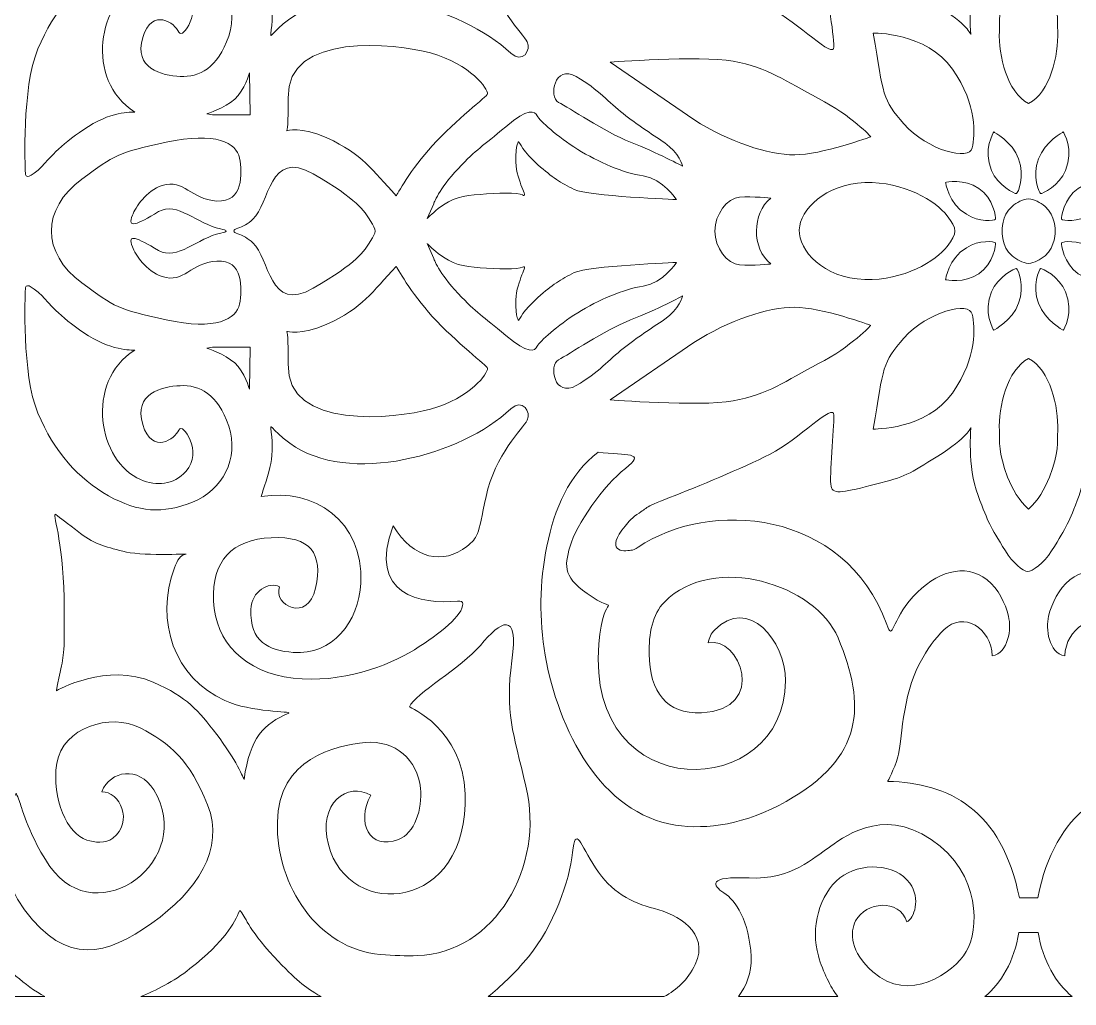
# Model space of a CAD drawing. Header units: millimetres. Extents: x -1200 to 1200, y -596 to 596.
# Drawn here: x -777 to 36, y -596 to 162 of the extents above; entities that cross this region are included whole.
import ezdxf

# ---------------------------------------------------------------- set-up
doc = ezdxf.new("R2010")
doc.units = ezdxf.units.MM
doc.header["$MEASUREMENT"] = 0
doc.layers.add('Layer 1', color=7, linetype='Continuous')

msp = doc.modelspace()

# ---------------------------------------------------------------- linework, layer by layer
at = {"layer": 'Layer 1', "color": 250, "lineweight": 20}
for points, knots in [([(-7.0811, 513.8418), (-18.6511, 454.0235), (-60.2962, 421.9472), (-108.6062, 424.0849), (-108.6062, 424.0849), (-103.7377, 415.0909), (-100.7326, 405.1717), (-97.727, 395.2496), (-97.7348, 358.1324), (-83.6617, 332.4058), (-78.3861, 322.7601), (-71.9752, 313.7907), (-65.4091, 307.3982), (-49.8978, 292.29), (-28.8949, 306.0933), (-27.9909, 327.4438), (-15.4582, 324.6375), (-13.0983, 306.6113), (-15.5296, 296.7433), (-18.0084, 286.6815), (-23.125, 275.8376), (-31.928, 268.8166), (-49.1292, 255.0951), (-71.8034, 262.8134), (-89.0042, 281.6795), (-106.2062, 300.5464), (-104.8667, 317.0877), (-109.3324, 303.1197), (-137.7113, 214.3776), (-251.9948, 209.3659), (-300.8937, 243.7026), (-305.3006, 246.7946), (-308.9223, 246.0405), (-308.9223, 246.0405), (-317.3267, 247.8818), (-326.8792, 242.0492), (-303.8028, 219.6421), (-292.4407, 212.6551), (-298.5452, 213.932), (-276.6526, 205.357), (-254.7603, 196.7801), (-221.1404, 183.0586), (-199.2474, 171.9103), (-177.3555, 160.7636), (-149.99, 131.6044), (-149.99, 141.8944), (-149.99, 152.1852), (-156.7892, 187.6135), (-155.4897, 194.8706), (-154.19, 202.1276), (-141.1281, 200.8977), (-117.9331, 195.0659), (-94.7396, 189.2326), (-92.6826, 187.4865), (-69.8907, 173.3564), (-47.1003, 159.2252), (-44.4367, 151.3299), (-44.4367, 151.3299), (-48.2399, 188.5487), (-34.9483, 219.7355), (-14.2648, 248.1212), (-8.6565, 255.8167), (-3.4082, 261.1376), (-0.0511, 260.6853), (4.3252, 260.0933), (9.8614, 254.4788), (15.4168, 246.8379), (35.551, 219.1439), (48.0214, 187.4066), (44.3364, 151.3299), (44.3364, 151.3299), (46.9996, 159.2252), (69.7896, 173.3564), (92.5812, 187.4865), (94.6385, 189.2326), (117.8327, 195.0659), (141.0269, 200.8977), (154.09, 202.1276), (155.3898, 194.8706), (156.6877, 187.6135), (149.89, 152.1852), (149.89, 141.8944), (149.89, 131.6044), (177.2552, 160.7636), (199.1467, 171.9103), (221.039, 183.0586), (254.6585, 196.7801), (276.55, 205.357), (298.4445, 213.932), (292.3403, 212.6551), (303.7016, 219.6421), (326.7788, 242.0492), (317.226, 247.8818), (308.8216, 246.0405), (308.8216, 246.0405), (305.1994, 246.7946), (300.793, 243.7026), (251.8933, 209.3659), (137.6095, 214.3776), (109.2321, 303.1197), (104.7656, 317.0877), (106.1048, 300.5464), (88.9032, 281.6795), (71.7041, 262.8134), (49.0285, 255.0951), (31.8277, 268.8166), (23.0235, 275.8376), (17.9073, 286.6815), (15.4289, 296.7433), (12.9987, 306.6113), (15.3575, 324.6375), (27.8916, 327.4438), (28.7946, 306.0933), (49.7967, 292.29), (65.3084, 307.3982), (71.8742, 313.7907), (78.2839, 322.7601), (83.5598, 332.4058), (97.6334, 358.1324), (97.6263, 395.2496), (100.63, 405.1717), (103.637, 415.0909), (108.5047, 424.0849), (108.5047, 424.0849), (60.1962, 421.9472), (18.5508, 454.0235), (6.9803, 513.8418), (6.9803, 513.8418), (-7.0811, 513.8418), (-7.0811, 513.8418)], [0, 0, 0, 0, 0.02325581, 0.02325581, 0.02325581, 0.04651163, 0.04651163, 0.04651163, 0.06976744, 0.06976744, 0.06976744, 0.09302326, 0.09302326, 0.09302326, 0.11627907, 0.11627907, 0.11627907, 0.13953488, 0.13953488, 0.13953488, 0.1627907, 0.1627907, 0.1627907, 0.18604651, 0.18604651, 0.18604651, 0.20930233, 0.20930233, 0.20930233, 0.23255814, 0.23255814, 0.23255814, 0.25581395, 0.25581395, 0.25581395, 0.27906977, 0.27906977, 0.27906977, 0.30232558, 0.30232558, 0.30232558, 0.3255814, 0.3255814, 0.3255814, 0.34883721, 0.34883721, 0.34883721, 0.37209302, 0.37209302, 0.37209302, 0.39534884, 0.39534884, 0.39534884, 0.41860465, 0.41860465, 0.41860465, 0.44186047, 0.44186047, 0.44186047, 0.46511628, 0.46511628, 0.46511628, 0.48837209, 0.48837209, 0.48837209, 0.51162791, 0.51162791, 0.51162791, 0.53488372, 0.53488372, 0.53488372, 0.55813953, 0.55813953, 0.55813953, 0.58139535, 0.58139535, 0.58139535, 0.60465116, 0.60465116, 0.60465116, 0.62790698, 0.62790698, 0.62790698, 0.65116279, 0.65116279, 0.65116279, 0.6744186, 0.6744186, 0.6744186, 0.69767442, 0.69767442, 0.69767442, 0.72093023, 0.72093023, 0.72093023, 0.74418605, 0.74418605, 0.74418605, 0.76744186, 0.76744186, 0.76744186, 0.79069767, 0.79069767, 0.79069767, 0.81395349, 0.81395349, 0.81395349, 0.8372093, 0.8372093, 0.8372093, 0.86046512, 0.86046512, 0.86046512, 0.88372093, 0.88372093, 0.88372093, 0.90697674, 0.90697674, 0.90697674, 0.93023256, 0.93023256, 0.93023256, 0.95348837, 0.95348837, 0.95348837, 0.97674419, 0.97674419, 0.97674419, 1, 1, 1, 1]), ([(-591.4336, 204.4812), (-550.9125, 198.1131), (-512.4739, 222.8536), (-514.7351, 271.1972), (-516.1461, 301.3737), (-536.8026, 327.0916), (-566.768, 324.7096), (-585.8307, 323.1952), (-600.1821, 316.5125), (-599.4132, 291.6282), (-598.9707, 277.3423), (-585.4479, 269.9923), (-577.3384, 274.0938), (-582.7549, 288.3128), (-555.3213, 302.0851), (-549.52, 275.2083), (-543.7155, 248.3307), (-553.3884, 234.8941), (-583.6954, 236.3081), (-614.002, 237.7247), (-629.4776, 253.9907), (-628.1885, 285.1103), (-626.8994, 316.2291), (-604.3303, 340.2768), (-566.9293, 344.5203), (-529.529, 348.7648), (-494.0646, 335.3253), (-473.4301, 322.595), (-452.796, 309.8658), (-436.0299, 295.7193), (-436.0299, 287.2312), (-436.0299, 285.508), (-437.5766, 285.0744), (-440.1739, 285.2772), (-468.2326, 287.4744), (-509.9024, 281.0868), (-489.6953, 227.0982), (-474.3099, 252.9364), (-450.4932, 257.4151), (-433.0152, 242.9799), (-424.2765, 235.7643), (-424.6663, 236.2696), (-418.1296, 204.4151), (-411.5911, 172.5624), (-389.602, 152.1437), (-386.3775, 145.7804), (-383.1533, 139.4131), (-390.0574, 128.5561), (-399.085, 137.0426), (-437.2343, 172.909), (-523.9277, 196.6225), (-569.5085, 163.4612), (-584.5299, 152.5329), (-584.9841, 145.7804), (-583.6954, 154.9747), (-582.4049, 164.1689), (-582.8212, 174.4575), (-584.7559, 182.2377), (-586.6899, 190.0184), (-591.4336, 204.4812), (-591.4336, 204.4812)], [0, 0, 0, 0, 0.05, 0.05, 0.05, 0.1, 0.1, 0.1, 0.15, 0.15, 0.15, 0.2, 0.2, 0.2, 0.25, 0.25, 0.25, 0.3, 0.3, 0.3, 0.35, 0.35, 0.35, 0.4, 0.4, 0.4, 0.45, 0.45, 0.45, 0.5, 0.5, 0.5, 0.55, 0.55, 0.55, 0.6, 0.6, 0.6, 0.65, 0.65, 0.65, 0.7, 0.7, 0.7, 0.75, 0.75, 0.75, 0.8, 0.8, 0.8, 0.85, 0.85, 0.85, 0.9, 0.9, 0.9, 0.95, 0.95, 0.95, 1, 1, 1, 1]), ([(-773.2258, 44.804), (-773.3605, 48.857), (-776.2015, 110.0821), (-763.5551, 140.2728), (-750.9081, 170.4639), (-732.3106, 190.8632), (-709.2471, 203.9188), (-686.1857, 216.9736), (-667.1624, 218.047), (-644.3359, 208.8886), (-621.5116, 199.7287), (-608.1478, 175.3045), (-616.5003, 150.2681), (-624.8509, 125.2306), (-639.3257, 118.5144), (-653.8008, 119.1251), (-668.2762, 119.7361), (-689.9889, 125.2306), (-682.7525, 149.0454), (-675.513, 172.8601), (-657.699, 160.0375), (-654.9143, 153.3202), (-652.1307, 146.6028), (-635.9852, 170.4176), (-649.3461, 185.0735), (-659.2623, 195.9491), (-671.9882, 196.6733), (-684.438, 191.4685), (-716.7754, 177.9453), (-728.1084, 116.6486), (-688.8754, 91.6458), (-688.8754, 91.6458), (-704.6959, 93.0837), (-724.5058, 80.6547), (-744.3146, 68.2266), (-754.663, 56.4109), (-759.8999, 50.2579), (-770.2372, 40.3645), (-773.0926, 40.7514), (-773.2258, 44.804)], [0, 0, 0, 0, 0.07692308, 0.07692308, 0.07692308, 0.15384615, 0.15384615, 0.15384615, 0.23076923, 0.23076923, 0.23076923, 0.30769231, 0.30769231, 0.30769231, 0.38461538, 0.38461538, 0.38461538, 0.46153846, 0.46153846, 0.46153846, 0.53846154, 0.53846154, 0.53846154, 0.61538462, 0.61538462, 0.61538462, 0.69230769, 0.69230769, 0.69230769, 0.76923077, 0.76923077, 0.76923077, 0.84615385, 0.84615385, 0.84615385, 0.92307692, 0.92307692, 0.92307692, 1, 1, 1, 1]), ([(16.0451, 189.5691), (23.413, 170.6073), (22.1397, 162.1656), (22.4448, 153.9028), (23.1409, 135.1263), (16.7095, 107.1234), (-0.0511, 98.1555), (-16.811, 107.1234), (-23.2413, 135.1282), (-22.5448, 153.9028), (-22.2401, 162.1656), (-23.5129, 170.6073), (-16.1473, 189.5691), (-12.5587, 198.807), (-7.2702, 207.8813), (-0.0511, 214.2132), (7.1419, 207.9071), (12.4775, 198.7513), (16.0451, 189.5691)], [0, 0, 0, 0, 0.16666667, 0.16666667, 0.16666667, 0.33333333, 0.33333333, 0.33333333, 0.5, 0.5, 0.5, 0.66666667, 0.66666667, 0.66666667, 0.83333333, 0.83333333, 0.83333333, 1, 1, 1, 1]), ([(-487.3689, 27.2417), (-487.3689, 27.2417), (-475.9243, 47.9364), (-459.579, 65.7725), (-441.0519, 85.988), (-417.3297, 103.7528), (-417.0327, 105.718), (-416.4695, 109.4203), (-429.9776, 128.5587), (-460.9354, 137.2024), (-488.214, 144.8191), (-572.0922, 153.4692), (-570.6894, 102.6323), (-570.128, 82.2588), (-571.8154, 77.32), (-571.8154, 77.32), (-571.8154, 77.32), (-560.6142, 80.6689), (-540.8591, 71.7634), (-512.821, 59.125), (-506.3064, 47.1487), (-487.3689, 27.2417)], [0, 0, 0, 0, 0.14285714, 0.14285714, 0.14285714, 0.28571429, 0.28571429, 0.28571429, 0.42857143, 0.42857143, 0.42857143, 0.57142857, 0.57142857, 0.57142857, 0.71428571, 0.71428571, 0.71428571, 0.85714286, 0.85714286, 0.85714286, 1, 1, 1, 1]), ([(-119.792, 152.54), (-119.792, 152.54), (-78.6441, 153.3411), (-58.7613, 124.7795), (-38.8788, 96.2194), (-41.5501, 74.3199), (-43.4421, 64.0664), (-45.3341, 53.8108), (-78.0489, 62.0228), (-96.0481, 82.4807), (-113.0528, 101.8077), (-111.5344, 103.6769), (-119.792, 152.54)], [0, 0, 0, 0, 0.25, 0.25, 0.25, 0.5, 0.5, 0.5, 0.75, 0.75, 0.75, 1, 1, 1, 1]), ([(-322.4149, 130.0601), (-322.4149, 130.0601), (-254.5214, 135.4912), (-227.6477, 130.835), (-200.7714, 126.1815), (-187.335, 115.3216), (-161.8744, 102.1341), (-136.4142, 88.9489), (-121.5625, 72.6583), (-121.5625, 72.6583), (-121.5625, 72.6583), (-159.7538, 58.6955), (-180.262, 58.6955), (-200.7714, 58.6955), (-231.1817, 68.7801), (-258.0581, 85.8438), (-258.0581, 85.8438), (-322.4149, 130.0601), (-322.4149, 130.0601)], [0, 0, 0, 0, 0.16666667, 0.16666667, 0.16666667, 0.33333333, 0.33333333, 0.33333333, 0.5, 0.5, 0.5, 0.66666667, 0.66666667, 0.66666667, 0.83333333, 0.83333333, 0.83333333, 1, 1, 1, 1]), ([(-599.9819, 89.561), (-599.9819, 89.561), (-629.0535, 89.561), (-629.0535, 89.561), (-629.0535, 89.561), (-633.3316, 90.2404), (-633.3316, 90.2404), (-633.3316, 90.2404), (-619.659, 94.6963), (-611.8994, 101.5877), (-604.1399, 108.4757), (-600.4442, 121.8514), (-600.4442, 121.8514), (-600.4442, 121.8514), (-599.9819, 89.561), (-599.9819, 89.561)], [0, 0, 0, 0, 0.2, 0.2, 0.2, 0.4, 0.4, 0.4, 0.6, 0.6, 0.6, 0.8, 0.8, 0.8, 1, 1, 1, 1]), ([(-266.7404, 49.9964), (-266.7404, 49.9964), (-286.2537, 60.4075), (-306.8201, 68.5052), (-327.3868, 76.6029), (-354.2826, 95.1131), (-362.1927, 99.1631), (-370.1031, 103.2116), (-365.6002, 128.8616), (-348.5922, 118.9816), (-331.3884, 108.9889), (-323.5093, 99.1168), (-312.435, 90.4417), (-301.3597, 81.7636), (-291.5263, 75.4474), (-280.451, 67.9278), (-269.3771, 60.4075), (-266.7404, 49.9964), (-266.7404, 49.9964)], [0, 0, 0, 0, 0.16666667, 0.16666667, 0.16666667, 0.33333333, 0.33333333, 0.33333333, 0.5, 0.5, 0.5, 0.66666667, 0.66666667, 0.66666667, 0.83333333, 0.83333333, 0.83333333, 1, 1, 1, 1]), ([(-463.6416, 9.5303), (-463.6416, 9.5303), (-460.0196, 13.277), (-454.9807, 17.2975), (-444.1258, 25.9569), (-435.5466, 27.254), (-422.7305, 28.2228), (-409.5824, 29.2185), (-393.6124, 29.7839), (-390.0316, 27.8217), (-384.9371, 25.0285), (-394.7027, 38.0661), (-395.1257, 52.9686), (-395.5512, 67.8703), (-393.0036, 68.8025), (-393.0036, 68.8025), (-393.0036, 68.8025), (-389.182, 60.8863), (-378.1439, 51.1053), (-367.105, 41.3269), (-360.7358, 37.1351), (-350.122, 32.0125), (-339.5068, 26.8902), (-271.363, 24.1878), (-271.363, 24.1878), (-271.363, 24.1878), (-281.7503, 40.1401), (-296.987, 42.4175), (-312.2237, 44.6979), (-331.6137, 53.0541), (-347.5428, 62.9277), (-363.4711, 72.802), (-376.6302, 84.9561), (-378.7078, 88.7539), (-380.7857, 92.5522), (-385.4705, 95.1348), (-402.947, 80.3989), (-421.6542, 64.6233), (-424.758, 63.8218), (-439.7469, 48.0372), (-454.7348, 32.2556), (-458.4739, 21.0483), (-458.4739, 21.0483), (-458.4739, 21.0483), (-463.6416, 9.5303), (-463.6416, 9.5303)], [0, 0, 0, 0, 0.06666667, 0.06666667, 0.06666667, 0.13333333, 0.13333333, 0.13333333, 0.2, 0.2, 0.2, 0.26666667, 0.26666667, 0.26666667, 0.33333333, 0.33333333, 0.33333333, 0.4, 0.4, 0.4, 0.46666667, 0.46666667, 0.46666667, 0.53333333, 0.53333333, 0.53333333, 0.6, 0.6, 0.6, 0.66666667, 0.66666667, 0.66666667, 0.73333333, 0.73333333, 0.73333333, 0.8, 0.8, 0.8, 0.86666667, 0.86666667, 0.86666667, 0.93333333, 0.93333333, 0.93333333, 1, 1, 1, 1]), ([(-622.7889, 1.6104), (-640.5176, 5.2641), (-656.4968, 23.2048), (-670.5025, 14.9166), (-687.5127, 4.8499), (-694.9689, 1.4808), (-690.6452, 12.1928), (-688.2783, 18.0579), (-680.3197, 31.0821), (-667.7193, 35.0664), (-650.6039, 40.4792), (-646.2172, 24.3401), (-625.6184, 23.1192), (-605.0193, 21.8972), (-605.9686, 44.5265), (-608.1478, 56.2283), (-610.3295, 67.9334), (-626.4139, 76.7665), (-664.6306, 68.3991), (-702.8484, 60.0329), (-703.7462, 59.0275), (-729.622, 39.9462), (-760.9792, 16.8213), (-760.9792, -16.8745), (-729.622, -39.9994), (-703.7462, -59.081), (-702.8484, -60.0849), (-664.6306, -68.4534), (-626.4139, -76.8189), (-610.3295, -67.9866), (-608.1478, -56.2822), (-605.9686, -44.5782), (-605.0193, -21.9504), (-625.6184, -23.1713), (-646.2172, -24.394), (-650.6039, -40.5312), (-667.7193, -35.1192), (-680.3197, -31.1353), (-688.2783, -18.1111), (-690.6452, -12.246), (-694.9689, -1.5336), (-687.5127, -4.9012), (-670.5025, -14.9698), (-656.4408, -23.2897), (-640.3925, -5.1776), (-622.5817, -1.621), (-616.7827, -0.4639), (-617.4158, 0.5015), (-622.7889, 1.6104)], [0, 0, 0, 0, 0.0625, 0.0625, 0.0625, 0.125, 0.125, 0.125, 0.1875, 0.1875, 0.1875, 0.25, 0.25, 0.25, 0.3125, 0.3125, 0.3125, 0.375, 0.375, 0.375, 0.4375, 0.4375, 0.4375, 0.5, 0.5, 0.5, 0.5625, 0.5625, 0.5625, 0.625, 0.625, 0.625, 0.6875, 0.6875, 0.6875, 0.75, 0.75, 0.75, 0.8125, 0.8125, 0.8125, 0.875, 0.875, 0.875, 0.9375, 0.9375, 0.9375, 1, 1, 1, 1]), ([(-26.8486, 76.3389), (-26.8486, 76.3389), (-12.5859, 69.0706), (-7.6729, 55.5851), (-2.7611, 42.1), (-8.2236, 29.3167), (-9.2867, 28.8458), (-10.349, 28.3752), (-24.0669, 35.258), (-28.4856, 46.7028), (-35.5523, 62.5565), (-26.8486, 76.3389), (-26.8486, 76.3389)], [0, 0, 0, 0, 0.25, 0.25, 0.25, 0.5, 0.5, 0.5, 0.75, 0.75, 0.75, 1, 1, 1, 1]), ([(26.7476, 76.3389), (26.7476, 76.3389), (12.4845, 69.0706), (7.5722, 55.5851), (2.6603, 42.1), (8.1233, 29.3167), (9.1856, 28.8458), (10.2475, 28.3752), (23.9651, 35.258), (28.3845, 46.7028), (35.4509, 62.5565), (26.7476, 76.3389), (26.7476, 76.3389)], [0, 0, 0, 0, 0.25, 0.25, 0.25, 0.5, 0.5, 0.5, 0.75, 0.75, 0.75, 1, 1, 1, 1]), ([(-609.4244, -2.1539), (-605.6131, -3.3423), (-601.7329, -5.5477), (-597.7821, -9.1271), (-584.9775, -20.7269), (-585.5962, -63.8712), (-551.3631, -44.0696), (-517.1296, -24.2682), (-512.1371, -15.6323), (-507.3813, -8.0433), (-502.3288, 0.0201), (-502.3354, -0.0621), (-507.3813, 7.9901), (-512.1371, 15.5791), (-517.1296, 24.2147), (-551.3631, 44.0164), (-585.5962, 63.8184), (-584.9775, 20.6733), (-597.7821, 9.0743), (-601.7329, 5.4949), (-605.6131, 3.2877), (-609.4244, 2.0992), (-613.4944, 0.8305), (-613.4944, -0.8863), (-609.4244, -2.1539)], [0, 0, 0, 0, 0.125, 0.125, 0.125, 0.25, 0.25, 0.25, 0.375, 0.375, 0.375, 0.5, 0.5, 0.5, 0.625, 0.625, 0.625, 0.75, 0.75, 0.75, 0.875, 0.875, 0.875, 1, 1, 1, 1]), ([(-63.9721, 37.473), (-63.9721, 37.473), (-49.4602, 40.6424), (-38.2976, 32.833), (-27.1336, 25.0228), (-24.9371, 10.1988), (-25.5493, 9.1351), (-26.1592, 8.0726), (-38.2413, 6.4069), (-47.919, 12.8837), (-62.0911, 21.2287), (-63.9721, 37.473), (-63.9721, 37.473)], [0, 0, 0, 0, 0.25, 0.25, 0.25, 0.5, 0.5, 0.5, 0.75, 0.75, 0.75, 1, 1, 1, 1]), ([(63.8717, 37.473), (63.8717, 37.473), (49.3598, 40.6424), (38.1954, 32.833), (27.0321, 25.0228), (24.8371, 10.1988), (25.4486, 9.1351), (26.0589, 8.0726), (38.1409, 6.4069), (47.8164, 12.8837), (61.9904, 21.2287), (63.8717, 37.473), (63.8717, 37.473)], [0, 0, 0, 0, 0.25, 0.25, 0.25, 0.5, 0.5, 0.5, 0.75, 0.75, 0.75, 1, 1, 1, 1]), ([(-126.1814, 37.28), (-96.0997, 38.2809), (-71.4636, 23.0755), (-62.7861, 11.7633), (-54.8996, 1.4882), (-54.8926, -1.5295), (-62.7861, -11.8157), (-71.4636, -23.1287), (-96.0997, -38.3326), (-126.1814, -37.3331), (-158.5641, -36.2568), (-177.2664, -14.8932), (-176.757, 0.971), (-176.26, 16.44), (-156.6018, 36.2693), (-126.1814, 37.28)], [0, 0, 0, 0, 0.2, 0.2, 0.2, 0.4, 0.4, 0.4, 0.6, 0.6, 0.6, 0.8, 0.8, 0.8, 1, 1, 1, 1]), ([(-222.6964, 26.1153), (-212.7956, 26.8921), (-198.6511, 25.3399), (-198.6511, 25.3399), (-213.1586, 13.7263), (-213.7914, -13.2716), (-198.6511, -25.3924), (-198.6511, -25.3924), (-212.7956, -26.9442), (-222.6964, -26.1673), (-232.2971, -25.4151), (-241.8386, -12.7222), (-241.8386, -0.0266), (-241.8386, 12.6697), (-232.2971, 25.3616), (-222.6964, 26.1153)], [0, 0, 0, 0, 0.2, 0.2, 0.2, 0.4, 0.4, 0.4, 0.6, 0.6, 0.6, 0.8, 0.8, 0.8, 1, 1, 1, 1]), ([(-0.0511, 24.9045), (-4.6807, 24.5), (-9.1049, 21.9637), (-12.7387, 18.9546), (-21.0525, 12.0725), (-20.499, -0.0266), (-20.499, -0.0266), (-20.499, -0.0266), (-21.0525, -12.1257), (-12.7387, -19.0082), (-9.1074, -22.0154), (-4.6785, -24.5584), (-0.0511, -24.9591), (4.5766, -24.5584), (9.0063, -22.0139), (12.6387, -19.0082), (20.9511, -12.1257), (20.3975, -0.0266), (20.3975, -0.0266), (20.3975, -0.0266), (20.9511, 12.0725), (12.6387, 18.9546), (9.0049, 21.9637), (4.5773, 24.5), (-0.0511, 24.9045)], [0, 0, 0, 0, 0.125, 0.125, 0.125, 0.25, 0.25, 0.25, 0.375, 0.375, 0.375, 0.5, 0.5, 0.5, 0.625, 0.625, 0.625, 0.75, 0.75, 0.75, 0.875, 0.875, 0.875, 1, 1, 1, 1]), ([(-63.9721, -37.5262), (-63.9721, -37.5262), (-49.4602, -40.6941), (-38.2976, -32.8854), (-27.1336, -25.0749), (-24.9371, -10.252), (-25.5493, -9.1887), (-26.1592, -8.1269), (-38.2413, -6.4605), (-47.919, -12.9366), (-62.0911, -21.2819), (-63.9721, -37.5262), (-63.9721, -37.5262)], [0, 0, 0, 0, 0.25, 0.25, 0.25, 0.5, 0.5, 0.5, 0.75, 0.75, 0.75, 1, 1, 1, 1]), ([(63.8717, -37.5262), (63.8717, -37.5262), (49.3598, -40.6941), (38.1954, -32.8854), (27.0321, -25.0749), (24.8371, -10.252), (25.4486, -9.1887), (26.0589, -8.1269), (38.1409, -6.4605), (47.8164, -12.9366), (61.9904, -21.2819), (63.8717, -37.5262), (63.8717, -37.5262)], [0, 0, 0, 0, 0.25, 0.25, 0.25, 0.5, 0.5, 0.5, 0.75, 0.75, 0.75, 1, 1, 1, 1]), ([(-463.6416, -9.5838), (-463.6416, -9.5838), (-460.0196, -13.3302), (-454.9807, -17.3507), (-444.1258, -26.0079), (-435.5466, -27.3075), (-422.7305, -28.2752), (-409.5824, -29.2713), (-393.6124, -29.8371), (-390.0316, -27.8745), (-384.9371, -25.0813), (-394.7027, -38.1186), (-395.1257, -53.0221), (-395.5512, -67.9242), (-393.0036, -68.8553), (-393.0036, -68.8553), (-393.0036, -68.8553), (-389.182, -60.9395), (-378.1439, -51.1589), (-367.105, -41.3779), (-360.7358, -37.1867), (-350.122, -32.0653), (-339.5068, -26.9434), (-271.363, -24.2417), (-271.363, -24.2417), (-271.363, -24.2417), (-281.7503, -40.1921), (-296.987, -42.4707), (-312.2237, -44.7515), (-331.6137, -53.1069), (-347.5428, -62.9809), (-363.4711, -72.8556), (-376.6302, -85.0096), (-378.7078, -88.8075), (-380.7857, -92.6065), (-385.4705, -95.1865), (-402.947, -80.4521), (-421.6542, -64.6761), (-424.758, -63.8735), (-439.7469, -48.0904), (-454.7348, -32.308), (-458.4739, -21.1015), (-458.4739, -21.1015), (-458.4739, -21.1015), (-463.6416, -9.5838), (-463.6416, -9.5838)], [0, 0, 0, 0, 0.06666667, 0.06666667, 0.06666667, 0.13333333, 0.13333333, 0.13333333, 0.2, 0.2, 0.2, 0.26666667, 0.26666667, 0.26666667, 0.33333333, 0.33333333, 0.33333333, 0.4, 0.4, 0.4, 0.46666667, 0.46666667, 0.46666667, 0.53333333, 0.53333333, 0.53333333, 0.6, 0.6, 0.6, 0.66666667, 0.66666667, 0.66666667, 0.73333333, 0.73333333, 0.73333333, 0.8, 0.8, 0.8, 0.86666667, 0.86666667, 0.86666667, 0.93333333, 0.93333333, 0.93333333, 1, 1, 1, 1]), ([(-487.3689, -27.2945), (-487.3689, -27.2945), (-475.9243, -47.9895), (-459.579, -65.826), (-441.0519, -86.0416), (-417.3297, -103.806), (-417.0327, -105.7708), (-416.4695, -109.4735), (-429.9776, -128.6115), (-460.9354, -137.2552), (-488.214, -144.8727), (-572.0922, -153.5227), (-570.6894, -102.6855), (-570.128, -82.3124), (-571.8154, -77.3728), (-571.8154, -77.3728), (-571.8154, -77.3728), (-560.6142, -80.724), (-540.8591, -71.8162), (-512.821, -59.1793), (-506.3064, -47.2019), (-487.3689, -27.2945)], [0, 0, 0, 0, 0.14285714, 0.14285714, 0.14285714, 0.28571429, 0.28571429, 0.28571429, 0.42857143, 0.42857143, 0.42857143, 0.57142857, 0.57142857, 0.57142857, 0.71428571, 0.71428571, 0.71428571, 0.85714286, 0.85714286, 0.85714286, 1, 1, 1, 1]), ([(-26.8486, -76.3924), (-26.8486, -76.3924), (-12.5859, -69.125), (-7.6729, -55.6391), (-2.7611, -42.1514), (-8.2236, -29.3699), (-9.2867, -28.8997), (-10.349, -28.4284), (-24.0669, -35.3108), (-28.4856, -46.7563), (-35.5523, -62.6093), (-26.8486, -76.3924), (-26.8486, -76.3924)], [0, 0, 0, 0, 0.25, 0.25, 0.25, 0.5, 0.5, 0.5, 0.75, 0.75, 0.75, 1, 1, 1, 1]), ([(26.7476, -76.3924), (26.7476, -76.3924), (12.4845, -69.125), (7.5722, -55.6391), (2.6603, -42.1514), (8.1233, -29.3699), (9.1856, -28.8997), (10.2475, -28.4284), (23.9651, -35.3108), (28.3845, -46.7563), (35.4509, -62.6093), (26.7476, -76.3924), (26.7476, -76.3924)], [0, 0, 0, 0, 0.25, 0.25, 0.25, 0.5, 0.5, 0.5, 0.75, 0.75, 0.75, 1, 1, 1, 1]), ([(-773.2258, -44.8568), (-773.3605, -48.9101), (-776.2015, -110.1349), (-763.5551, -140.3263), (-750.9081, -170.5174), (-732.3106, -190.9152), (-709.2471, -203.9723), (-686.1857, -217.0268), (-667.1624, -218.0994), (-644.3359, -208.9418), (-621.5116, -199.7823), (-608.1478, -175.3569), (-616.5003, -150.3202), (-624.8509, -125.2842), (-639.3257, -118.5665), (-653.8008, -119.1786), (-668.2762, -119.7896), (-689.9889, -125.2842), (-682.7525, -149.0986), (-675.513, -172.914), (-657.699, -160.09), (-654.9143, -153.3726), (-652.1307, -146.656), (-635.9852, -170.4711), (-649.3461, -185.1267), (-659.2623, -196.0019), (-671.9882, -196.7265), (-684.438, -191.5217), (-716.7754, -177.9985), (-728.1084, -116.7014), (-688.8754, -91.699), (-688.8754, -91.699), (-704.6959, -93.1365), (-724.5058, -80.7076), (-744.3146, -68.279), (-754.663, -56.4622), (-759.8999, -50.3111), (-770.2372, -40.4177), (-773.0926, -40.8042), (-773.2258, -44.8568)], [0, 0, 0, 0, 0.07692308, 0.07692308, 0.07692308, 0.15384615, 0.15384615, 0.15384615, 0.23076923, 0.23076923, 0.23076923, 0.30769231, 0.30769231, 0.30769231, 0.38461538, 0.38461538, 0.38461538, 0.46153846, 0.46153846, 0.46153846, 0.53846154, 0.53846154, 0.53846154, 0.61538462, 0.61538462, 0.61538462, 0.69230769, 0.69230769, 0.69230769, 0.76923077, 0.76923077, 0.76923077, 0.84615385, 0.84615385, 0.84615385, 0.92307692, 0.92307692, 0.92307692, 1, 1, 1, 1]), ([(-266.7404, -50.0493), (-266.7404, -50.0493), (-286.2537, -60.461), (-306.8201, -68.5584), (-327.3868, -76.6561), (-354.2826, -95.1649), (-362.1927, -99.2156), (-370.1031, -103.2648), (-365.6002, -128.9151), (-348.5922, -119.0359), (-331.3884, -109.0425), (-323.5093, -99.17), (-312.435, -90.4949), (-301.3597, -81.8168), (-291.5263, -75.5009), (-280.451, -67.9802), (-269.3771, -60.461), (-266.7404, -50.0493), (-266.7404, -50.0493)], [0, 0, 0, 0, 0.16666667, 0.16666667, 0.16666667, 0.33333333, 0.33333333, 0.33333333, 0.5, 0.5, 0.5, 0.66666667, 0.66666667, 0.66666667, 0.83333333, 0.83333333, 0.83333333, 1, 1, 1, 1]), ([(-119.792, -152.5921), (-119.792, -152.5921), (-78.6441, -153.3947), (-58.7613, -124.833), (-38.8788, -96.2707), (-41.5501, -74.3734), (-43.4421, -64.1192), (-45.3341, -53.864), (-78.0489, -62.0771), (-96.0481, -82.5335), (-113.0528, -101.8605), (-111.5344, -103.7301), (-119.792, -152.5921)], [0, 0, 0, 0, 0.25, 0.25, 0.25, 0.5, 0.5, 0.5, 0.75, 0.75, 0.75, 1, 1, 1, 1]), ([(-322.4149, -130.1129), (-322.4149, -130.1129), (-254.5214, -135.544), (-227.6477, -130.8905), (-200.7714, -126.2343), (-187.335, -115.3748), (-161.8744, -102.1873), (-136.4142, -89.0002), (-121.5625, -72.7111), (-121.5625, -72.7111), (-121.5625, -72.7111), (-159.7538, -58.7483), (-180.262, -58.7483), (-200.7714, -58.7483), (-231.1817, -68.8332), (-258.0581, -85.897), (-258.0581, -85.897), (-322.4149, -130.1129), (-322.4149, -130.1129)], [0, 0, 0, 0, 0.16666667, 0.16666667, 0.16666667, 0.33333333, 0.33333333, 0.33333333, 0.5, 0.5, 0.5, 0.66666667, 0.66666667, 0.66666667, 0.83333333, 0.83333333, 0.83333333, 1, 1, 1, 1]), ([(-599.9819, -89.6131), (-599.9819, -89.6131), (-629.0535, -89.6131), (-629.0535, -89.6131), (-629.0535, -89.6131), (-633.3316, -90.2925), (-633.3316, -90.2925), (-633.3316, -90.2925), (-619.659, -94.7491), (-611.8994, -101.6398), (-604.1399, -108.5297), (-600.4442, -121.9042), (-600.4442, -121.9042), (-600.4442, -121.9042), (-599.9819, -89.6131), (-599.9819, -89.6131)], [0, 0, 0, 0, 0.2, 0.2, 0.2, 0.4, 0.4, 0.4, 0.6, 0.6, 0.6, 0.8, 0.8, 0.8, 1, 1, 1, 1]), ([(-0.0511, -98.2113), (-16.811, -107.177), (-23.2413, -135.1798), (-22.5448, -153.9552), (-22.2401, -162.2195), (-23.5129, -170.6605), (-16.1473, -189.6226), (-12.5705, -198.8258), (-7.2673, -207.939), (-0.0511, -214.2668), (7.1629, -207.939), (12.4713, -198.8247), (16.0451, -189.6226), (23.413, -170.6605), (22.1397, -162.2195), (22.4448, -153.9552), (23.1417, -135.1683), (16.7095, -107.1893), (-0.0511, -98.2113)], [0, 0, 0, 0, 0.16666667, 0.16666667, 0.16666667, 0.33333333, 0.33333333, 0.33333333, 0.5, 0.5, 0.5, 0.66666667, 0.66666667, 0.66666667, 0.83333333, 0.83333333, 0.83333333, 1, 1, 1, 1]), ([(-591.4336, -204.5348), (-550.9125, -198.1659), (-512.4739, -222.9072), (-514.7351, -271.2485), (-516.1461, -301.4265), (-536.8026, -327.1452), (-566.768, -324.7631), (-585.8307, -323.2465), (-600.1821, -316.5657), (-599.4132, -291.6806), (-598.9707, -277.3955), (-585.4479, -270.0455), (-577.3384, -274.147), (-582.7549, -288.3657), (-555.3213, -302.1368), (-549.52, -275.2611), (-543.7155, -248.385), (-553.3884, -234.9473), (-583.6954, -236.3613), (-614.002, -237.7768), (-629.4776, -254.0439), (-628.1885, -285.1634), (-626.8994, -316.2822), (-604.3303, -340.33), (-566.9293, -344.5731), (-529.529, -348.8176), (-494.0646, -335.377), (-473.4301, -322.6482), (-452.796, -309.9171), (-436.0299, -295.7709), (-436.0299, -287.2852), (-436.0299, -285.5608), (-437.5766, -285.1276), (-440.1739, -285.3308), (-468.2326, -287.5279), (-509.9024, -281.1385), (-489.6953, -227.1517), (-474.3099, -252.9896), (-450.4932, -257.469), (-433.0152, -243.0335), (-424.2765, -235.8175), (-424.6663, -236.3221), (-418.1296, -204.4675), (-411.5911, -172.616), (-389.602, -152.1977), (-386.3775, -145.834), (-383.1533, -139.4666), (-390.0574, -128.6085), (-399.085, -137.0946), (-437.2343, -172.9615), (-523.9277, -196.6753), (-569.5085, -163.5147), (-584.5299, -152.5864), (-584.9841, -145.834), (-583.6954, -155.0275), (-582.4049, -164.221), (-582.8212, -174.511), (-584.7559, -182.2912), (-586.6899, -190.0712), (-591.4336, -204.5348), (-591.4336, -204.5348)], [0, 0, 0, 0, 0.05, 0.05, 0.05, 0.1, 0.1, 0.1, 0.15, 0.15, 0.15, 0.2, 0.2, 0.2, 0.25, 0.25, 0.25, 0.3, 0.3, 0.3, 0.35, 0.35, 0.35, 0.4, 0.4, 0.4, 0.45, 0.45, 0.45, 0.5, 0.5, 0.5, 0.55, 0.55, 0.55, 0.6, 0.6, 0.6, 0.65, 0.65, 0.65, 0.7, 0.7, 0.7, 0.75, 0.75, 0.75, 0.8, 0.8, 0.8, 0.85, 0.85, 0.85, 0.9, 0.9, 0.9, 0.95, 0.95, 0.95, 1, 1, 1, 1]), ([(17.7538, -246.5733), (30.299, -226.301), (30.3597, -226.3245), (38.8635, -203.6937), (47.3695, -181.0644), (44.3364, -151.3824), (44.3364, -151.3824), (44.3364, -151.3824), (46.9996, -159.278), (69.7896, -173.4093), (92.5812, -187.5397), (94.6385, -189.285), (117.8327, -195.119), (141.0269, -200.9513), (150.8916, -203.9324), (152.1903, -196.6776), (153.4904, -189.4206), (149.89, -152.2388), (149.89, -141.9476), (149.89, -131.6587), (177.2552, -160.816), (199.1467, -171.9639), (221.039, -183.1118), (254.6585, -196.8329), (276.55, -205.4076), (298.4445, -213.9841), (292.3403, -212.7083), (303.7016, -219.696), (326.7788, -242.1024), (317.226, -247.9346), (308.8216, -246.093), (308.8216, -246.093), (305.2245, -246.8029), (300.793, -243.7554), (246.8526, -206.6568), (141.3792, -213.912), (109.2321, -303.1725), (104.2735, -316.9418), (106.1048, -300.6), (88.9032, -281.7342), (71.7041, -262.8662), (49.0285, -255.1479), (31.8277, -268.869), (23.0235, -275.8912), (17.9073, -286.7347), (15.4289, -296.7961), (12.9987, -306.6637), (15.3575, -324.69), (27.8916, -327.4951), (28.7946, -306.1465), (49.7967, -292.3428), (65.3084, -307.451), (71.8742, -313.8435), (78.2839, -322.8129), (83.5598, -332.459), (97.6334, -358.1833), (97.6263, -395.3028), (100.63, -405.2234), (103.637, -415.143), (108.5047, -424.1377), (108.5047, -424.1377), (61.1489, -425.2765), (20.6817, -445.8098), (6.9803, -513.8946), (2.2514, -514.0241), (-2.3532, -514.0241), (-7.0811, -513.8946), (-20.7824, -445.8098), (-61.25, -425.2765), (-108.6062, -424.1377), (-108.6062, -424.1377), (-103.7377, -415.143), (-100.7326, -405.2234), (-97.727, -395.3028), (-97.7348, -358.1833), (-83.6617, -332.459), (-78.3861, -322.8129), (-71.9752, -313.8435), (-65.4091, -307.451), (-49.8978, -292.3428), (-28.8949, -306.1465), (-27.9909, -327.4951), (-15.4582, -324.69), (-13.0983, -306.6637), (-15.5296, -296.7961), (-18.0084, -286.7347), (-23.125, -275.8912), (-31.928, -268.869), (-49.1292, -255.1479), (-71.8034, -262.8662), (-89.0042, -281.7342), (-106.2062, -300.6), (-104.3742, -316.9418), (-109.3324, -303.1725), (-141.4788, -213.912), (-246.9552, -206.6568), (-300.8937, -243.7554), (-305.3256, -246.8029), (-308.9223, -246.093), (-308.9223, -246.093), (-317.3267, -247.9346), (-326.8792, -242.1024), (-303.8028, -219.696), (-292.4407, -212.7083), (-298.5452, -213.9841), (-276.6526, -205.4076), (-254.7603, -196.8329), (-221.1404, -183.1118), (-199.2474, -171.9639), (-177.3555, -160.816), (-149.99, -131.6587), (-149.99, -141.9476), (-149.99, -152.2388), (-153.5903, -189.4206), (-152.2917, -196.6776), (-150.9927, -203.9324), (-141.1281, -200.9513), (-117.9331, -195.119), (-94.7396, -189.285), (-92.6826, -187.5397), (-69.8907, -173.4093), (-47.1003, -159.278), (-44.4367, -151.3824), (-44.4367, -151.3824), (-44.4367, -151.3824), (-47.4691, -181.0644), (-38.9661, -203.6937), (-30.4608, -226.3245), (-30.3986, -226.301), (-17.8549, -246.5733), (-12.3728, -255.4314), (-4.2404, -262.3437), (-0.6202, -262.3859), (2.4093, -262.4202), (11.918, -256.0039), (17.7538, -246.5733)], [0, 0, 0, 0, 0.02222222, 0.02222222, 0.02222222, 0.04444444, 0.04444444, 0.04444444, 0.06666667, 0.06666667, 0.06666667, 0.08888889, 0.08888889, 0.08888889, 0.11111111, 0.11111111, 0.11111111, 0.13333333, 0.13333333, 0.13333333, 0.15555556, 0.15555556, 0.15555556, 0.17777778, 0.17777778, 0.17777778, 0.2, 0.2, 0.2, 0.22222222, 0.22222222, 0.22222222, 0.24444444, 0.24444444, 0.24444444, 0.26666667, 0.26666667, 0.26666667, 0.28888889, 0.28888889, 0.28888889, 0.31111111, 0.31111111, 0.31111111, 0.33333333, 0.33333333, 0.33333333, 0.35555556, 0.35555556, 0.35555556, 0.37777778, 0.37777778, 0.37777778, 0.4, 0.4, 0.4, 0.42222222, 0.42222222, 0.42222222, 0.44444444, 0.44444444, 0.44444444, 0.46666667, 0.46666667, 0.46666667, 0.48888889, 0.48888889, 0.48888889, 0.51111111, 0.51111111, 0.51111111, 0.53333333, 0.53333333, 0.53333333, 0.55555556, 0.55555556, 0.55555556, 0.57777778, 0.57777778, 0.57777778, 0.6, 0.6, 0.6, 0.62222222, 0.62222222, 0.62222222, 0.64444444, 0.64444444, 0.64444444, 0.66666667, 0.66666667, 0.66666667, 0.68888889, 0.68888889, 0.68888889, 0.71111111, 0.71111111, 0.71111111, 0.73333333, 0.73333333, 0.73333333, 0.75555556, 0.75555556, 0.75555556, 0.77777778, 0.77777778, 0.77777778, 0.8, 0.8, 0.8, 0.82222222, 0.82222222, 0.82222222, 0.84444444, 0.84444444, 0.84444444, 0.86666667, 0.86666667, 0.86666667, 0.88888889, 0.88888889, 0.88888889, 0.91111111, 0.91111111, 0.91111111, 0.93333333, 0.93333333, 0.93333333, 0.95555556, 0.95555556, 0.95555556, 0.97777778, 0.97777778, 0.97777778, 1, 1, 1, 1]), ([(-310.8022, -182.9807), (-327.4862, -195.8025), (-348.7299, -226.5392), (-353.4139, -242.9222), (-358.0991, -259.3073), (-358.8691, -267.2997), (-336.3894, -282.0046), (-313.9078, -296.708), (-327.5307, -274.2535), (-331.1911, -318.1108), (-341.7798, -445.011), (-187.3873, -439.3991), (-187.3873, -346.6156), (-187.3873, -315.6007), (-216.0275, -281.2169), (-242.0664, -307.4701), (-244.6059, -310.0284), (-246.3316, -313.3206), (-246.872, -317.4763), (-223.127, -311.3001), (-200.1135, -368.8696), (-252.2127, -371.2546), (-279.1512, -372.4867), (-291.9342, -355.3464), (-292.4959, -325.7122), (-292.7764, -310.9833), (-289.885, -295.2387), (-280.6965, -285.962), (-242.4375, -247.3389), (-164.0038, -272.5863), (-146.8616, -313.4621), (-124.7995, -366.0793), (-127.3166, -406.0794), (-186.738, -439.5253), (-218.3049, -457.2935), (-247.8886, -461.507), (-272.0845, -457.8272), (-329.4765, -449.0927), (-362.6498, -384.3591), (-372.5554, -326.7993), (-377.2519, -299.4982), (-376.9641, -270.9639), (-371.2994, -242.8269), (-365.4758, -213.8941), (-354.2848, -187.7997), (-331.7963, -170.4214), (-309.904, -172.9958), (-294.1162, -170.16), (-310.8022, -182.9807)], [0, 0, 0, 0, 0.0625, 0.0625, 0.0625, 0.125, 0.125, 0.125, 0.1875, 0.1875, 0.1875, 0.25, 0.25, 0.25, 0.3125, 0.3125, 0.3125, 0.375, 0.375, 0.375, 0.4375, 0.4375, 0.4375, 0.5, 0.5, 0.5, 0.5625, 0.5625, 0.5625, 0.625, 0.625, 0.625, 0.6875, 0.6875, 0.6875, 0.75, 0.75, 0.75, 0.8125, 0.8125, 0.8125, 0.875, 0.875, 0.875, 0.9375, 0.9375, 0.9375, 1, 1, 1, 1]), ([(-749.3274, -354.2256), (-749.3274, -354.2256), (-710.0436, -332.0874), (-674.7316, -347.6842), (-647.8144, -359.5723), (-640.2868, -369.1086), (-625.7502, -387.9513), (-611.2148, -406.7931), (-604.6063, -422.738), (-604.6063, -422.738), (-600.17, -390.0517), (-589.3693, -379.9248), (-570.2492, -371.5235), (-567.0574, -370.1222), (-599.3197, -371.0406), (-619.5831, -361.8617), (-658.1609, -344.386), (-673.7311, -300.6631), (-658.317, -259.5396), (-656.0881, -253.5928), (-653.3756, -249.6133), (-650.4176, -249.2899), (-641.6087, -248.3249), (-680.8115, -250.7398), (-695.3473, -247.3587), (-709.8839, -243.975), (-719.4276, -241.6135), (-730.6844, -233.0239), (-741.9415, -224.4358), (-746.3455, -221.2135), (-749.7728, -218.5286), (-753.1976, -215.8462), (-743.8991, -238.3926), (-743.4102, -282.4113), (-742.9203, -326.4315), (-743.3657, -325.4776), (-746.3455, -339.8527), (-749.3274, -354.2256), (-749.3274, -354.2256), (-749.3274, -354.2256)], [0, 0, 0, 0, 0.07692308, 0.07692308, 0.07692308, 0.15384615, 0.15384615, 0.15384615, 0.23076923, 0.23076923, 0.23076923, 0.30769231, 0.30769231, 0.30769231, 0.38461538, 0.38461538, 0.38461538, 0.46153846, 0.46153846, 0.46153846, 0.53846154, 0.53846154, 0.53846154, 0.61538462, 0.61538462, 0.61538462, 0.69230769, 0.69230769, 0.69230769, 0.76923077, 0.76923077, 0.76923077, 0.84615385, 0.84615385, 0.84615385, 0.92307692, 0.92307692, 0.92307692, 1, 1, 1, 1]), ([(-477.2123, -366.7945), (-477.2123, -366.7945), (-435.9588, -383.7119), (-434.2549, -433.602), (-431.1548, -524.424), (-523.8411, -532.2558), (-539.7014, -472.8723), (-548.2328, -440.9262), (-524.521, -424.1377), (-507.0014, -434.8054), (-518.4739, -455.9381), (-508.1392, -477.3884), (-485.7393, -469.0184), (-473.2277, -464.3432), (-467.0786, -445.6022), (-468.7203, -429.4363), (-470.9451, -407.53), (-488.1132, -392.1117), (-511.1948, -394.2212), (-534.2753, -396.3294), (-578.2652, -406.3087), (-579.015, -455.5897), (-579.7645, -504.8718), (-547.5636, -553.3288), (-499.6383, -557.4356), (-489.1553, -558.333), (-479.7099, -558.7218), (-471.1494, -558.4256), (-411.2182, -556.3596), (-372.5926, -489.9629), (-387.4273, -427.8292), (-397.3199, -386.4013), (-403.6148, -370.6178), (-398.2207, -331.1627), (-392.824, -291.7064), (-406.7528, -300.4991), (-422.5015, -319.325), (-437.1191, -336.8021), (-472.7503, -356.0743), (-477.2123, -366.7945)], [0, 0, 0, 0, 0.07692308, 0.07692308, 0.07692308, 0.15384615, 0.15384615, 0.15384615, 0.23076923, 0.23076923, 0.23076923, 0.30769231, 0.30769231, 0.30769231, 0.38461538, 0.38461538, 0.38461538, 0.46153846, 0.46153846, 0.46153846, 0.53846154, 0.53846154, 0.53846154, 0.61538462, 0.61538462, 0.61538462, 0.69230769, 0.69230769, 0.69230769, 0.76923077, 0.76923077, 0.76923077, 0.84615385, 0.84615385, 0.84615385, 0.92307692, 0.92307692, 0.92307692, 1, 1, 1, 1]), ([(-780.3614, -433.1239), (-780.3614, -433.1239), (-806.1183, -479.19), (-773.7544, -523.1097), (-741.3912, -567.0272), (-710.4342, -558.1366), (-675.7464, -533.3766), (-641.0573, -508.6143), (-619.1646, -476.5323), (-632.7986, -442.1826), (-646.4319, -407.8347), (-661.7701, -394.6895), (-684.7089, -382.9504), (-707.6495, -371.2116), (-744.572, -382.3946), (-748.9766, -410.1753), (-753.382, -437.9541), (-740.782, -464.4601), (-725.8516, -469.359), (-719.9042, -471.3108), (-711.5234, -472.2911), (-705.8833, -467.9495), (-689.3167, -455.1968), (-700.659, -431.6379), (-714.2764, -432.1936), (-707.7404, -415.5201), (-685.8058, -412.1596), (-674.2884, -430.6766), (-641.1588, -483.9313), (-717.3861, -541.8904), (-754.2632, -489.6197), (-764.0219, -475.7876), (-771.6404, -458.6133), (-776.2453, -444.152), (-777.2874, -440.8826), (-778.6026, -437.2498), (-780.3614, -433.1239)], [0, 0, 0, 0, 0.08333333, 0.08333333, 0.08333333, 0.16666667, 0.16666667, 0.16666667, 0.25, 0.25, 0.25, 0.33333333, 0.33333333, 0.33333333, 0.41666667, 0.41666667, 0.41666667, 0.5, 0.5, 0.5, 0.58333333, 0.58333333, 0.58333333, 0.66666667, 0.66666667, 0.66666667, 0.75, 0.75, 0.75, 0.83333333, 0.83333333, 0.83333333, 0.91666667, 0.91666667, 0.91666667, 1, 1, 1, 1]), ([(-147.1037, -590.0266), (-147.1037, -590.0266), (-223.4867, -590.0266), (-223.4867, -590.0266), (-217.9074, -582.0917), (-213.1461, -571.6206), (-213.8006, -559.4292), (-215.3009, -531.4562), (-225.8002, -515.8269), (-234.8013, -510.0672), (-243.8013, -504.3093), (-247.5525, -496.9051), (-215.3009, -498.5503), (-183.0485, -500.1966), (-164.2965, -482.0968), (-154.5452, -475.5161), (-144.795, -468.934), (-114.0419, -442.6095), (-75.0404, -468.934), (-36.0379, -495.2596), (-38.2873, -538.8618), (-48.0371, -555.3153), (-57.7884, -571.7696), (-92.2906, -595.6261), (-120.0419, -570.9464), (-137.3867, -555.5215), (-138.011, -540.7068), (-133.2916, -531.5671), (-125.775, -517.0015), (-99.4818, -514.0387), (-93.9507, -532.4261), (-88.0027, -530.0082), (-83.1032, -514.3849), (-91.5423, -502.6637), (-102.7898, -487.0341), (-129.7939, -486.2095), (-145.5445, -498.5503), (-161.295, -510.8911), (-168.2292, -537.3866), (-162.0452, -558.606), (-158.2895, -571.4984), (-152.8262, -582.1182), (-147.1037, -590.0266)], [0, 0, 0, 0, 0.07142857, 0.07142857, 0.07142857, 0.14285714, 0.14285714, 0.14285714, 0.21428571, 0.21428571, 0.21428571, 0.28571429, 0.28571429, 0.28571429, 0.35714286, 0.35714286, 0.35714286, 0.42857143, 0.42857143, 0.42857143, 0.5, 0.5, 0.5, 0.57142857, 0.57142857, 0.57142857, 0.64285714, 0.64285714, 0.64285714, 0.71428571, 0.71428571, 0.71428571, 0.78571429, 0.78571429, 0.78571429, 0.85714286, 0.85714286, 0.85714286, 0.92857143, 0.92857143, 0.92857143, 1, 1, 1, 1]), ([(-281.0116, -590.0266), (-281.0116, -590.0266), (-416.4191, -590.0266), (-416.4191, -590.0266), (-407.7393, -582.8066), (-395.9028, -572.0392), (-385.536, -559.4008), (-366.3809, -536.0481), (-353.5703, -500.2156), (-351.4656, -478.9297), (-349.36, -457.6442), (-345.5558, -472.3707), (-333.7903, -490.8111), (-322.0221, -509.2508), (-305.7702, -517.8556), (-288.3971, -522.1585), (-271.0255, -526.4609), (-245.2468, -540.5993), (-257.0156, -565.1848), (-262.8526, -577.3796), (-271.0347, -584.7344), (-281.0116, -590.0266)], [0, 0, 0, 0, 0.14285714, 0.14285714, 0.14285714, 0.28571429, 0.28571429, 0.28571429, 0.42857143, 0.42857143, 0.42857143, 0.57142857, 0.57142857, 0.57142857, 0.71428571, 0.71428571, 0.71428571, 0.85714286, 0.85714286, 0.85714286, 1, 1, 1, 1]), ([(-758.1853, -590.0266), (-758.1853, -590.0266), (-915.6423, -590.0266), (-915.6423, -590.0266), (-915.6423, -590.0266), (-915.6967, -589.8044), (-915.6967, -589.8044), (-915.6967, -589.8044), (-871.155, -572.3544), (-850.5559, -546.5599), (-829.9571, -520.7646), (-822.3371, -512.5336), (-817.1937, -518.1735), (-812.051, -523.8156), (-812.8265, -532.4444), (-798.558, -553.4539), (-788.4787, -568.2955), (-773.7942, -581.5405), (-758.1853, -590.0266)], [0, 0, 0, 0, 0.16666667, 0.16666667, 0.16666667, 0.33333333, 0.33333333, 0.33333333, 0.5, 0.5, 0.5, 0.66666667, 0.66666667, 0.66666667, 0.83333333, 0.83333333, 0.83333333, 1, 1, 1, 1]), ([(-545.2199, -590.0266), (-545.2199, -590.0266), (-684.2941, -590.0266), (-684.2941, -590.0266), (-672.9404, -585.4369), (-659.0451, -578.4847), (-646.3604, -568.44), (-618.5925, -546.4524), (-612.6018, -533.8554), (-607.9833, -523.568), (-603.0968, -528.4403), (-603.135, -536.004), (-581.3893, -559.3687), (-564.1681, -577.8729), (-558.9857, -581.998), (-545.2199, -590.0266)], [0, 0, 0, 0, 0.2, 0.2, 0.2, 0.4, 0.4, 0.4, 0.6, 0.6, 0.6, 0.8, 0.8, 0.8, 1, 1, 1, 1]), ([(33.6041, -590.0266), (33.6041, -590.0266), (-33.7059, -590.0266), (-33.7059, -590.0266), (-21.3864, -580.0223), (-10.9033, -562.2948), (-7.536, -540.5077), (-2.5453, -540.5077), (2.4454, -540.5077), (7.4331, -540.5077), (10.8019, -562.2948), (21.2846, -580.0223), (33.6041, -590.0266)], [0, 0, 0, 0, 0.25, 0.25, 0.25, 0.5, 0.5, 0.5, 0.75, 0.75, 0.75, 1, 1, 1, 1])]:
    msp.add_open_spline(points, degree=3, knots=knots, dxfattribs=at)

doc.saveas('drawing.dxf')
